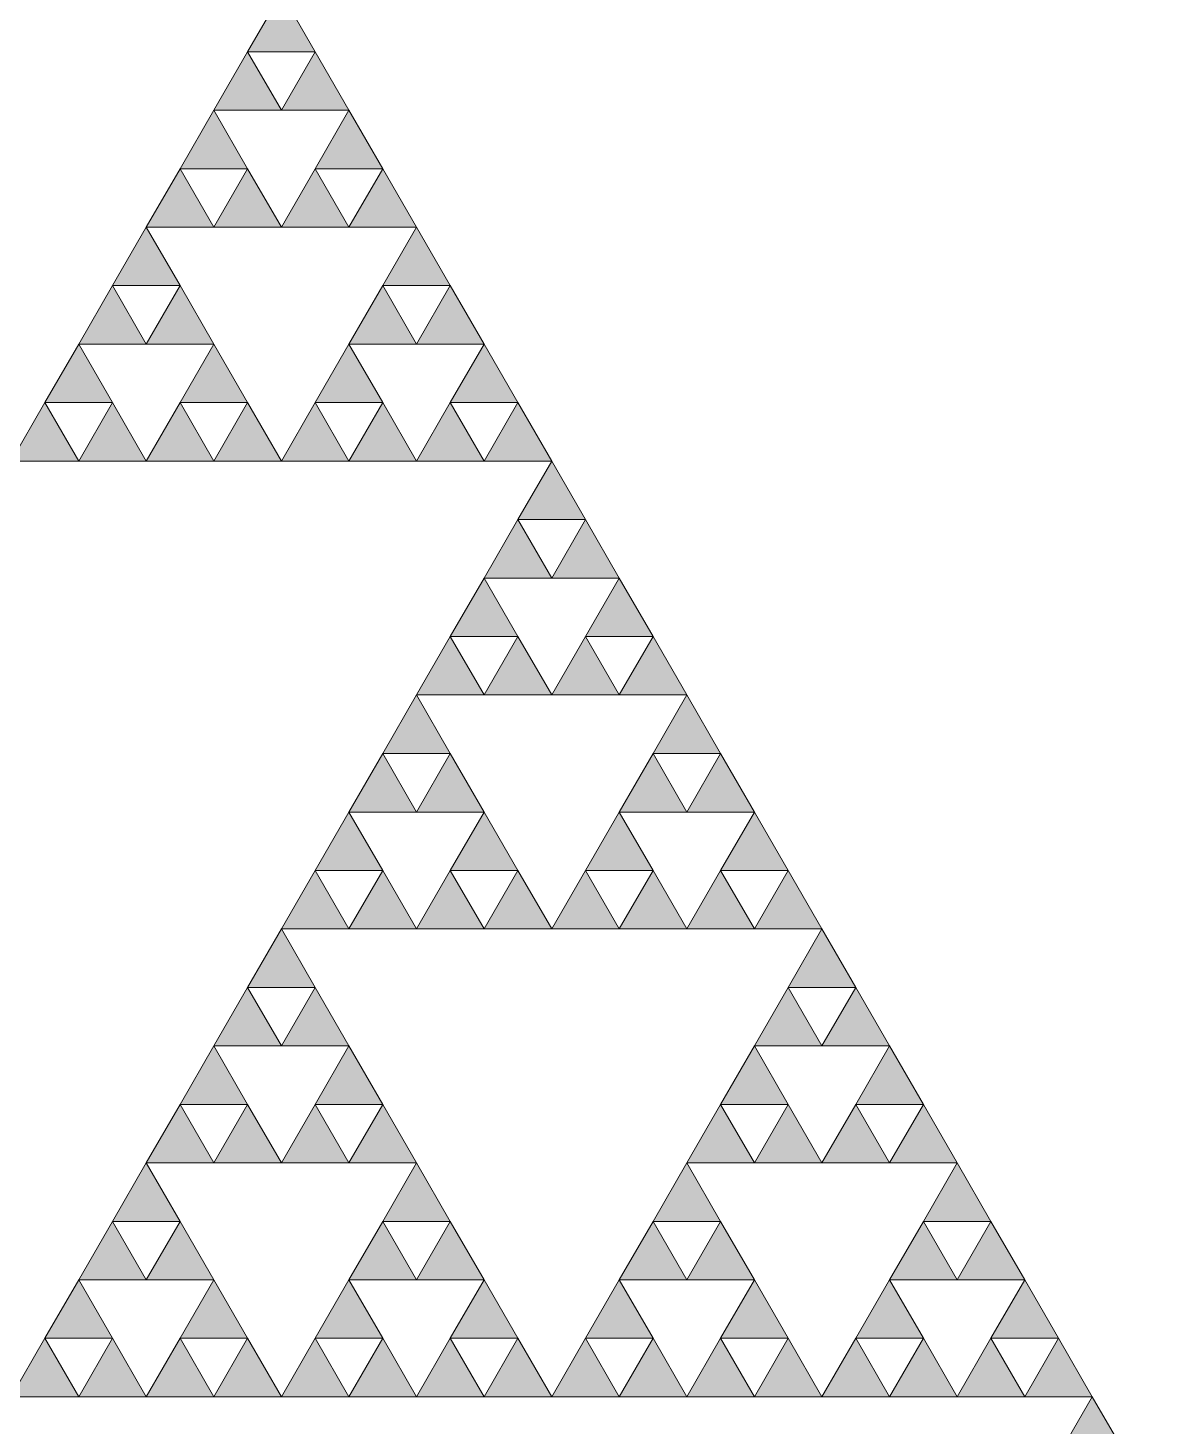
# Model space of a CAD drawing. Header units: inches. Extents: x -89 to 191, y -132 to 299.
# Drawn here: x -38.6 to -21.68, y 228.23 to 248.94 of the extents above; entities that cross this region are included whole.
import ezdxf

# ---------------------------------------------------------------- set-up
doc = ezdxf.new("R2010")
doc.units = ezdxf.units.IN
doc.header["$MEASUREMENT"] = 0
doc.layers.add('Layer 1', color=7, linetype='Continuous')

msp = doc.modelspace()

# ---------------------------------------------------------------- hatches: boundary and pattern name
at = {"layer": 'Layer 1', "true_color": 0xffffff}
h = msp.add_hatch(color=7, dxfattribs=at)
h.dxf.hatch_style = 2
h.paths.add_polyline_path([(-35.347, 248.584), (-34.347, 248.584), (-34.847, 249.45)])
h = msp.add_hatch(color=7, dxfattribs=at)
h.dxf.hatch_style = 2
h.paths.add_polyline_path([(-35.847, 247.718), (-34.847, 247.718), (-35.347, 248.584)])
h = msp.add_hatch(color=7, dxfattribs=at)
h.dxf.hatch_style = 2
h.paths.add_polyline_path([(-34.847, 247.718), (-33.847, 247.718), (-34.347, 248.584)])
h = msp.add_hatch(color=7, dxfattribs=at)
h.dxf.hatch_style = 2
h.paths.add_polyline_path([(-36.347, 246.852), (-35.347, 246.852), (-35.847, 247.718)])
h = msp.add_hatch(color=7, dxfattribs=at)
h.dxf.hatch_style = 2
h.paths.add_polyline_path([(-34.347, 246.852), (-33.347, 246.852), (-33.847, 247.718)])
h = msp.add_hatch(color=7, dxfattribs=at)
h.dxf.hatch_style = 2
h.paths.add_polyline_path([(-36.847, 245.986), (-35.847, 245.986), (-36.347, 246.852)])
h = msp.add_hatch(color=7, dxfattribs=at)
h.dxf.hatch_style = 2
h.paths.add_polyline_path([(-35.847, 245.986), (-34.847, 245.986), (-35.347, 246.852)])
h = msp.add_hatch(color=7, dxfattribs=at)
h.dxf.hatch_style = 2
h.paths.add_polyline_path([(-34.847, 245.986), (-33.847, 245.986), (-34.347, 246.852)])
h = msp.add_hatch(color=7, dxfattribs=at)
h.dxf.hatch_style = 2
h.paths.add_polyline_path([(-33.847, 245.986), (-32.847, 245.986), (-33.347, 246.852)])
h = msp.add_hatch(color=7, dxfattribs=at)
h.dxf.hatch_style = 2
h.paths.add_polyline_path([(-37.347, 245.12), (-36.347, 245.12), (-36.847, 245.986)])
h = msp.add_hatch(color=7, dxfattribs=at)
h.dxf.hatch_style = 2
h.paths.add_polyline_path([(-33.347, 245.12), (-32.347, 245.12), (-32.847, 245.986)])
h = msp.add_hatch(color=7, dxfattribs=at)
h.dxf.hatch_style = 2
h.paths.add_polyline_path([(-37.847, 244.254), (-36.847, 244.254), (-37.347, 245.12)])
h = msp.add_hatch(color=7, dxfattribs=at)
h.dxf.hatch_style = 2
h.paths.add_polyline_path([(-36.847, 244.254), (-35.847, 244.254), (-36.347, 245.12)])
h = msp.add_hatch(color=7, dxfattribs=at)
h.dxf.hatch_style = 2
h.paths.add_polyline_path([(-33.847, 244.254), (-32.847, 244.254), (-33.347, 245.12)])
h = msp.add_hatch(color=7, dxfattribs=at)
h.dxf.hatch_style = 2
h.paths.add_polyline_path([(-32.847, 244.254), (-31.847, 244.254), (-32.347, 245.12)])
h = msp.add_hatch(color=7, dxfattribs=at)
h.dxf.hatch_style = 2
h.paths.add_polyline_path([(-38.347, 243.388), (-37.347, 243.388), (-37.847, 244.254)])
h = msp.add_hatch(color=7, dxfattribs=at)
h.dxf.hatch_style = 2
h.paths.add_polyline_path([(-36.347, 243.388), (-35.347, 243.388), (-35.847, 244.254)])
h = msp.add_hatch(color=7, dxfattribs=at)
h.dxf.hatch_style = 2
h.paths.add_polyline_path([(-34.347, 243.388), (-33.347, 243.388), (-33.847, 244.254)])
h = msp.add_hatch(color=7, dxfattribs=at)
h.dxf.hatch_style = 2
h.paths.add_polyline_path([(-32.347, 243.388), (-31.347, 243.388), (-31.847, 244.254)])
h = msp.add_hatch(color=7, dxfattribs=at)
h.dxf.hatch_style = 2
h.paths.add_polyline_path([(-38.847, 242.522), (-37.847, 242.522), (-38.347, 243.388)])
h = msp.add_hatch(color=7, dxfattribs=at)
h.dxf.hatch_style = 2
h.paths.add_polyline_path([(-37.847, 242.522), (-36.847, 242.522), (-37.347, 243.388)])
h = msp.add_hatch(color=7, dxfattribs=at)
h.dxf.hatch_style = 2
h.paths.add_polyline_path([(-36.847, 242.522), (-35.847, 242.522), (-36.347, 243.388)])
h = msp.add_hatch(color=7, dxfattribs=at)
h.dxf.hatch_style = 2
h.paths.add_polyline_path([(-35.847, 242.522), (-34.847, 242.522), (-35.347, 243.388)])
h = msp.add_hatch(color=7, dxfattribs=at)
h.dxf.hatch_style = 2
h.paths.add_polyline_path([(-34.847, 242.522), (-33.847, 242.522), (-34.347, 243.388)])
h = msp.add_hatch(color=7, dxfattribs=at)
h.dxf.hatch_style = 2
h.paths.add_polyline_path([(-33.847, 242.522), (-32.847, 242.522), (-33.347, 243.388)])
h = msp.add_hatch(color=7, dxfattribs=at)
h.dxf.hatch_style = 2
h.paths.add_polyline_path([(-32.847, 242.522), (-31.847, 242.522), (-32.347, 243.388)])
h = msp.add_hatch(color=7, dxfattribs=at)
h.dxf.hatch_style = 2
h.paths.add_polyline_path([(-31.847, 242.522), (-30.847, 242.522), (-31.347, 243.388)])
h = msp.add_hatch(color=7, dxfattribs=at)
h.dxf.hatch_style = 2
h.paths.add_polyline_path([(-31.347, 241.656), (-30.347, 241.656), (-30.847, 242.522)])
h = msp.add_hatch(color=7, dxfattribs=at)
h.dxf.hatch_style = 2
h.paths.add_polyline_path([(-31.847, 240.79), (-30.847, 240.79), (-31.347, 241.656)])
h = msp.add_hatch(color=7, dxfattribs=at)
h.dxf.hatch_style = 2
h.paths.add_polyline_path([(-30.847, 240.79), (-29.847, 240.79), (-30.347, 241.656)])
h = msp.add_hatch(color=7, dxfattribs=at)
h.dxf.hatch_style = 2
h.paths.add_polyline_path([(-32.347, 239.924), (-31.347, 239.924), (-31.847, 240.79)])
h = msp.add_hatch(color=7, dxfattribs=at)
h.dxf.hatch_style = 2
h.paths.add_polyline_path([(-30.347, 239.924), (-29.347, 239.924), (-29.847, 240.79)])
h = msp.add_hatch(color=7, dxfattribs=at)
h.dxf.hatch_style = 2
h.paths.add_polyline_path([(-32.847, 239.058), (-31.847, 239.058), (-32.347, 239.924)])
h = msp.add_hatch(color=7, dxfattribs=at)
h.dxf.hatch_style = 2
h.paths.add_polyline_path([(-31.847, 239.058), (-30.847, 239.058), (-31.347, 239.924)])
h = msp.add_hatch(color=7, dxfattribs=at)
h.dxf.hatch_style = 2
h.paths.add_polyline_path([(-30.847, 239.058), (-29.847, 239.058), (-30.347, 239.924)])
h = msp.add_hatch(color=7, dxfattribs=at)
h.dxf.hatch_style = 2
h.paths.add_polyline_path([(-29.847, 239.058), (-28.847, 239.058), (-29.347, 239.924)])
h = msp.add_hatch(color=7, dxfattribs=at)
h.dxf.hatch_style = 2
h.paths.add_polyline_path([(-33.347, 238.191), (-32.347, 238.191), (-32.847, 239.058)])
h = msp.add_hatch(color=7, dxfattribs=at)
h.dxf.hatch_style = 2
h.paths.add_polyline_path([(-29.347, 238.191), (-28.347, 238.191), (-28.847, 239.058)])
h = msp.add_hatch(color=7, dxfattribs=at)
h.dxf.hatch_style = 2
h.paths.add_polyline_path([(-33.847, 237.325), (-32.847, 237.325), (-33.347, 238.191)])
h = msp.add_hatch(color=7, dxfattribs=at)
h.dxf.hatch_style = 2
h.paths.add_polyline_path([(-32.847, 237.325), (-31.847, 237.325), (-32.347, 238.191)])
h = msp.add_hatch(color=7, dxfattribs=at)
h.dxf.hatch_style = 2
h.paths.add_polyline_path([(-29.847, 237.325), (-28.847, 237.325), (-29.347, 238.191)])
h = msp.add_hatch(color=7, dxfattribs=at)
h.dxf.hatch_style = 2
h.paths.add_polyline_path([(-28.847, 237.325), (-27.847, 237.325), (-28.347, 238.191)])
h = msp.add_hatch(color=7, dxfattribs=at)
h.dxf.hatch_style = 2
h.paths.add_polyline_path([(-34.347, 236.459), (-33.347, 236.459), (-33.847, 237.325)])
h = msp.add_hatch(color=7, dxfattribs=at)
h.dxf.hatch_style = 2
h.paths.add_polyline_path([(-32.347, 236.459), (-31.347, 236.459), (-31.847, 237.325)])
h = msp.add_hatch(color=7, dxfattribs=at)
h.dxf.hatch_style = 2
h.paths.add_polyline_path([(-30.347, 236.459), (-29.347, 236.459), (-29.847, 237.325)])
h = msp.add_hatch(color=7, dxfattribs=at)
h.dxf.hatch_style = 2
h.paths.add_polyline_path([(-28.347, 236.459), (-27.347, 236.459), (-27.847, 237.325)])
h = msp.add_hatch(color=7, dxfattribs=at)
h.dxf.hatch_style = 2
h.paths.add_polyline_path([(-34.847, 235.593), (-33.847, 235.593), (-34.347, 236.459)])
h = msp.add_hatch(color=7, dxfattribs=at)
h.dxf.hatch_style = 2
h.paths.add_polyline_path([(-33.847, 235.593), (-32.847, 235.593), (-33.347, 236.459)])
h = msp.add_hatch(color=7, dxfattribs=at)
h.dxf.hatch_style = 2
h.paths.add_polyline_path([(-32.847, 235.593), (-31.847, 235.593), (-32.347, 236.459)])
h = msp.add_hatch(color=7, dxfattribs=at)
h.dxf.hatch_style = 2
h.paths.add_polyline_path([(-31.847, 235.593), (-30.847, 235.593), (-31.347, 236.459)])
h = msp.add_hatch(color=7, dxfattribs=at)
h.dxf.hatch_style = 2
h.paths.add_polyline_path([(-30.847, 235.593), (-29.847, 235.593), (-30.347, 236.459)])
h = msp.add_hatch(color=7, dxfattribs=at)
h.dxf.hatch_style = 2
h.paths.add_polyline_path([(-29.847, 235.593), (-28.847, 235.593), (-29.347, 236.459)])
h = msp.add_hatch(color=7, dxfattribs=at)
h.dxf.hatch_style = 2
h.paths.add_polyline_path([(-28.847, 235.593), (-27.847, 235.593), (-28.347, 236.459)])
h = msp.add_hatch(color=7, dxfattribs=at)
h.dxf.hatch_style = 2
h.paths.add_polyline_path([(-27.847, 235.593), (-26.847, 235.593), (-27.347, 236.459)])
h = msp.add_hatch(color=7, dxfattribs=at)
h.dxf.hatch_style = 2
h.paths.add_polyline_path([(-35.347, 234.727), (-34.347, 234.727), (-34.847, 235.593)])
h = msp.add_hatch(color=7, dxfattribs=at)
h.dxf.hatch_style = 2
h.paths.add_polyline_path([(-27.347, 234.727), (-26.347, 234.727), (-26.847, 235.593)])
h = msp.add_hatch(color=7, dxfattribs=at)
h.dxf.hatch_style = 2
h.paths.add_polyline_path([(-35.847, 233.861), (-34.847, 233.861), (-35.347, 234.727)])
h = msp.add_hatch(color=7, dxfattribs=at)
h.dxf.hatch_style = 2
h.paths.add_polyline_path([(-34.847, 233.861), (-33.847, 233.861), (-34.347, 234.727)])
h = msp.add_hatch(color=7, dxfattribs=at)
h.dxf.hatch_style = 2
h.paths.add_polyline_path([(-27.847, 233.861), (-26.847, 233.861), (-27.347, 234.727)])
h = msp.add_hatch(color=7, dxfattribs=at)
h.dxf.hatch_style = 2
h.paths.add_polyline_path([(-26.847, 233.861), (-25.847, 233.861), (-26.347, 234.727)])
h = msp.add_hatch(color=7, dxfattribs=at)
h.dxf.hatch_style = 2
h.paths.add_polyline_path([(-36.347, 232.995), (-35.347, 232.995), (-35.847, 233.861)])
h = msp.add_hatch(color=7, dxfattribs=at)
h.dxf.hatch_style = 2
h.paths.add_polyline_path([(-34.347, 232.995), (-33.347, 232.995), (-33.847, 233.861)])
h = msp.add_hatch(color=7, dxfattribs=at)
h.dxf.hatch_style = 2
h.paths.add_polyline_path([(-28.347, 232.995), (-27.347, 232.995), (-27.847, 233.861)])
h = msp.add_hatch(color=7, dxfattribs=at)
h.dxf.hatch_style = 2
h.paths.add_polyline_path([(-26.347, 232.995), (-25.347, 232.995), (-25.847, 233.861)])
h = msp.add_hatch(color=7, dxfattribs=at)
h.dxf.hatch_style = 2
h.paths.add_polyline_path([(-36.847, 232.129), (-35.847, 232.129), (-36.347, 232.995)])
h = msp.add_hatch(color=7, dxfattribs=at)
h.dxf.hatch_style = 2
h.paths.add_polyline_path([(-35.847, 232.129), (-34.847, 232.129), (-35.347, 232.995)])
h = msp.add_hatch(color=7, dxfattribs=at)
h.dxf.hatch_style = 2
h.paths.add_polyline_path([(-34.847, 232.129), (-33.847, 232.129), (-34.347, 232.995)])
h = msp.add_hatch(color=7, dxfattribs=at)
h.dxf.hatch_style = 2
h.paths.add_polyline_path([(-33.847, 232.129), (-32.847, 232.129), (-33.347, 232.995)])
h = msp.add_hatch(color=7, dxfattribs=at)
h.dxf.hatch_style = 2
h.paths.add_polyline_path([(-28.847, 232.129), (-27.847, 232.129), (-28.347, 232.995)])
h = msp.add_hatch(color=7, dxfattribs=at)
h.dxf.hatch_style = 2
h.paths.add_polyline_path([(-27.847, 232.129), (-26.847, 232.129), (-27.347, 232.995)])
h = msp.add_hatch(color=7, dxfattribs=at)
h.dxf.hatch_style = 2
h.paths.add_polyline_path([(-26.847, 232.129), (-25.847, 232.129), (-26.347, 232.995)])
h = msp.add_hatch(color=7, dxfattribs=at)
h.dxf.hatch_style = 2
h.paths.add_polyline_path([(-25.847, 232.129), (-24.847, 232.129), (-25.347, 232.995)])
h = msp.add_hatch(color=7, dxfattribs=at)
h.dxf.hatch_style = 2
h.paths.add_polyline_path([(-37.347, 231.263), (-36.347, 231.263), (-36.847, 232.129)])
h = msp.add_hatch(color=7, dxfattribs=at)
h.dxf.hatch_style = 2
h.paths.add_polyline_path([(-33.347, 231.263), (-32.347, 231.263), (-32.847, 232.129)])
h = msp.add_hatch(color=7, dxfattribs=at)
h.dxf.hatch_style = 2
h.paths.add_polyline_path([(-29.347, 231.263), (-28.347, 231.263), (-28.847, 232.129)])
h = msp.add_hatch(color=7, dxfattribs=at)
h.dxf.hatch_style = 2
h.paths.add_polyline_path([(-25.347, 231.263), (-24.347, 231.263), (-24.847, 232.129)])
h = msp.add_hatch(color=7, dxfattribs=at)
h.dxf.hatch_style = 2
h.paths.add_polyline_path([(-37.847, 230.397), (-36.847, 230.397), (-37.347, 231.263)])
h = msp.add_hatch(color=7, dxfattribs=at)
h.dxf.hatch_style = 2
h.paths.add_polyline_path([(-36.847, 230.397), (-35.847, 230.397), (-36.347, 231.263)])
h = msp.add_hatch(color=7, dxfattribs=at)
h.dxf.hatch_style = 2
h.paths.add_polyline_path([(-33.847, 230.397), (-32.847, 230.397), (-33.347, 231.263)])
h = msp.add_hatch(color=7, dxfattribs=at)
h.dxf.hatch_style = 2
h.paths.add_polyline_path([(-32.847, 230.397), (-31.847, 230.397), (-32.347, 231.263)])
h = msp.add_hatch(color=7, dxfattribs=at)
h.dxf.hatch_style = 2
h.paths.add_polyline_path([(-29.847, 230.397), (-28.847, 230.397), (-29.347, 231.263)])
h = msp.add_hatch(color=7, dxfattribs=at)
h.dxf.hatch_style = 2
h.paths.add_polyline_path([(-28.847, 230.397), (-27.847, 230.397), (-28.347, 231.263)])
h = msp.add_hatch(color=7, dxfattribs=at)
h.dxf.hatch_style = 2
h.paths.add_polyline_path([(-25.847, 230.397), (-24.847, 230.397), (-25.347, 231.263)])
h = msp.add_hatch(color=7, dxfattribs=at)
h.dxf.hatch_style = 2
h.paths.add_polyline_path([(-24.847, 230.397), (-23.847, 230.397), (-24.347, 231.263)])
h = msp.add_hatch(color=7, dxfattribs=at)
h.dxf.hatch_style = 2
h.paths.add_polyline_path([(-38.347, 229.531), (-37.347, 229.531), (-37.847, 230.397)])
h = msp.add_hatch(color=7, dxfattribs=at)
h.dxf.hatch_style = 2
h.paths.add_polyline_path([(-36.347, 229.531), (-35.347, 229.531), (-35.847, 230.397)])
h = msp.add_hatch(color=7, dxfattribs=at)
h.dxf.hatch_style = 2
h.paths.add_polyline_path([(-34.347, 229.531), (-33.347, 229.531), (-33.847, 230.397)])
h = msp.add_hatch(color=7, dxfattribs=at)
h.dxf.hatch_style = 2
h.paths.add_polyline_path([(-32.347, 229.531), (-31.347, 229.531), (-31.847, 230.397)])
h = msp.add_hatch(color=7, dxfattribs=at)
h.dxf.hatch_style = 2
h.paths.add_polyline_path([(-30.347, 229.531), (-29.347, 229.531), (-29.847, 230.397)])
h = msp.add_hatch(color=7, dxfattribs=at)
h.dxf.hatch_style = 2
h.paths.add_polyline_path([(-28.347, 229.531), (-27.347, 229.531), (-27.847, 230.397)])
h = msp.add_hatch(color=7, dxfattribs=at)
h.dxf.hatch_style = 2
h.paths.add_polyline_path([(-26.347, 229.531), (-25.347, 229.531), (-25.847, 230.397)])
h = msp.add_hatch(color=7, dxfattribs=at)
h.dxf.hatch_style = 2
h.paths.add_polyline_path([(-24.347, 229.531), (-23.347, 229.531), (-23.847, 230.397)])
h = msp.add_hatch(color=7, dxfattribs=at)
h.dxf.hatch_style = 2
h.paths.add_polyline_path([(-38.847, 228.665), (-37.847, 228.665), (-38.347, 229.531)])
h = msp.add_hatch(color=7, dxfattribs=at)
h.dxf.hatch_style = 2
h.paths.add_polyline_path([(-37.847, 228.665), (-36.847, 228.665), (-37.347, 229.531)])
h = msp.add_hatch(color=7, dxfattribs=at)
h.dxf.hatch_style = 2
h.paths.add_polyline_path([(-36.847, 228.665), (-35.847, 228.665), (-36.347, 229.531)])
h = msp.add_hatch(color=7, dxfattribs=at)
h.dxf.hatch_style = 2
h.paths.add_polyline_path([(-35.847, 228.665), (-34.847, 228.665), (-35.347, 229.531)])
h = msp.add_hatch(color=7, dxfattribs=at)
h.dxf.hatch_style = 2
h.paths.add_polyline_path([(-34.847, 228.665), (-33.847, 228.665), (-34.347, 229.531)])
h = msp.add_hatch(color=7, dxfattribs=at)
h.dxf.hatch_style = 2
h.paths.add_polyline_path([(-33.847, 228.665), (-32.847, 228.665), (-33.347, 229.531)])
h = msp.add_hatch(color=7, dxfattribs=at)
h.dxf.hatch_style = 2
h.paths.add_polyline_path([(-32.847, 228.665), (-31.847, 228.665), (-32.347, 229.531)])
h = msp.add_hatch(color=7, dxfattribs=at)
h.dxf.hatch_style = 2
h.paths.add_polyline_path([(-31.847, 228.665), (-30.847, 228.665), (-31.347, 229.531)])
h = msp.add_hatch(color=7, dxfattribs=at)
h.dxf.hatch_style = 2
h.paths.add_polyline_path([(-30.847, 228.665), (-29.847, 228.665), (-30.347, 229.531)])
h = msp.add_hatch(color=7, dxfattribs=at)
h.dxf.hatch_style = 2
h.paths.add_polyline_path([(-29.847, 228.665), (-28.847, 228.665), (-29.347, 229.531)])
h = msp.add_hatch(color=7, dxfattribs=at)
h.dxf.hatch_style = 2
h.paths.add_polyline_path([(-28.847, 228.665), (-27.847, 228.665), (-28.347, 229.531)])
h = msp.add_hatch(color=7, dxfattribs=at)
h.dxf.hatch_style = 2
h.paths.add_polyline_path([(-27.847, 228.665), (-26.847, 228.665), (-27.347, 229.531)])
h = msp.add_hatch(color=7, dxfattribs=at)
h.dxf.hatch_style = 2
h.paths.add_polyline_path([(-26.847, 228.665), (-25.847, 228.665), (-26.347, 229.531)])
h = msp.add_hatch(color=7, dxfattribs=at)
h.dxf.hatch_style = 2
h.paths.add_polyline_path([(-25.847, 228.665), (-24.847, 228.665), (-25.347, 229.531)])
h = msp.add_hatch(color=7, dxfattribs=at)
h.dxf.hatch_style = 2
h.paths.add_polyline_path([(-24.847, 228.665), (-23.847, 228.665), (-24.347, 229.531)])
h = msp.add_hatch(color=7, dxfattribs=at)
h.dxf.hatch_style = 2
h.paths.add_polyline_path([(-23.847, 228.665), (-22.847, 228.665), (-23.347, 229.531)])
h = msp.add_hatch(color=7, dxfattribs=at)
h.dxf.hatch_style = 2
h.paths.add_polyline_path([(-23.347, 227.799), (-22.347, 227.799), (-22.847, 228.665)])

# ---------------------------------------------------------------- linework, layer by layer
at = {"layer": 'Layer 1', "lineweight": 0}
for points in [[(-35.347, 248.584), (-34.347, 248.584), (-34.847, 249.45), (-35.347, 248.584)], [(-35.847, 247.718), (-34.847, 247.718), (-35.347, 248.584), (-35.847, 247.718)], [(-34.847, 247.718), (-33.847, 247.718), (-34.347, 248.584), (-34.847, 247.718)], [(-36.347, 246.852), (-35.347, 246.852), (-35.847, 247.718), (-36.347, 246.852)], [(-34.347, 246.852), (-33.347, 246.852), (-33.847, 247.718), (-34.347, 246.852)], [(-36.847, 245.986), (-35.847, 245.986), (-36.347, 246.852), (-36.847, 245.986)], [(-35.847, 245.986), (-34.847, 245.986), (-35.347, 246.852), (-35.847, 245.986)], [(-34.847, 245.986), (-33.847, 245.986), (-34.347, 246.852), (-34.847, 245.986)], [(-33.847, 245.986), (-32.847, 245.986), (-33.347, 246.852), (-33.847, 245.986)], [(-37.347, 245.12), (-36.347, 245.12), (-36.847, 245.986), (-37.347, 245.12)], [(-33.347, 245.12), (-32.347, 245.12), (-32.847, 245.986), (-33.347, 245.12)], [(-37.847, 244.254), (-36.847, 244.254), (-37.347, 245.12), (-37.847, 244.254)], [(-36.847, 244.254), (-35.847, 244.254), (-36.347, 245.12), (-36.847, 244.254)], [(-33.847, 244.254), (-32.847, 244.254), (-33.347, 245.12), (-33.847, 244.254)], [(-32.847, 244.254), (-31.847, 244.254), (-32.347, 245.12), (-32.847, 244.254)], [(-38.347, 243.388), (-37.347, 243.388), (-37.847, 244.254), (-38.347, 243.388)], [(-36.347, 243.388), (-35.347, 243.388), (-35.847, 244.254), (-36.347, 243.388)], [(-34.347, 243.388), (-33.347, 243.388), (-33.847, 244.254), (-34.347, 243.388)], [(-32.347, 243.388), (-31.347, 243.388), (-31.847, 244.254), (-32.347, 243.388)], [(-38.847, 242.522), (-37.847, 242.522), (-38.347, 243.388), (-38.847, 242.522)], [(-37.847, 242.522), (-36.847, 242.522), (-37.347, 243.388), (-37.847, 242.522)], [(-36.847, 242.522), (-35.847, 242.522), (-36.347, 243.388), (-36.847, 242.522)], [(-35.847, 242.522), (-34.847, 242.522), (-35.347, 243.388), (-35.847, 242.522)], [(-34.847, 242.522), (-33.847, 242.522), (-34.347, 243.388), (-34.847, 242.522)], [(-33.847, 242.522), (-32.847, 242.522), (-33.347, 243.388), (-33.847, 242.522)], [(-32.847, 242.522), (-31.847, 242.522), (-32.347, 243.388), (-32.847, 242.522)], [(-31.847, 242.522), (-30.847, 242.522), (-31.347, 243.388), (-31.847, 242.522)], [(-31.347, 241.656), (-30.347, 241.656), (-30.847, 242.522), (-31.347, 241.656)], [(-31.847, 240.79), (-30.847, 240.79), (-31.347, 241.656), (-31.847, 240.79)], [(-30.847, 240.79), (-29.847, 240.79), (-30.347, 241.656), (-30.847, 240.79)], [(-32.347, 239.924), (-31.347, 239.924), (-31.847, 240.79), (-32.347, 239.924)], [(-30.347, 239.924), (-29.347, 239.924), (-29.847, 240.79), (-30.347, 239.924)], [(-32.847, 239.058), (-31.847, 239.058), (-32.347, 239.924), (-32.847, 239.058)], [(-31.847, 239.058), (-30.847, 239.058), (-31.347, 239.924), (-31.847, 239.058)], [(-30.847, 239.058), (-29.847, 239.058), (-30.347, 239.924), (-30.847, 239.058)], [(-29.847, 239.058), (-28.847, 239.058), (-29.347, 239.924), (-29.847, 239.058)], [(-33.347, 238.191), (-32.347, 238.191), (-32.847, 239.058), (-33.347, 238.191)], [(-29.347, 238.191), (-28.347, 238.191), (-28.847, 239.058), (-29.347, 238.191)], [(-33.847, 237.325), (-32.847, 237.325), (-33.347, 238.191), (-33.847, 237.325)], [(-32.847, 237.325), (-31.847, 237.325), (-32.347, 238.191), (-32.847, 237.325)], [(-29.847, 237.325), (-28.847, 237.325), (-29.347, 238.191), (-29.847, 237.325)], [(-28.847, 237.325), (-27.847, 237.325), (-28.347, 238.191), (-28.847, 237.325)], [(-34.347, 236.459), (-33.347, 236.459), (-33.847, 237.325), (-34.347, 236.459)], [(-32.347, 236.459), (-31.347, 236.459), (-31.847, 237.325), (-32.347, 236.459)], [(-30.347, 236.459), (-29.347, 236.459), (-29.847, 237.325), (-30.347, 236.459)], [(-28.347, 236.459), (-27.347, 236.459), (-27.847, 237.325), (-28.347, 236.459)], [(-34.847, 235.593), (-33.847, 235.593), (-34.347, 236.459), (-34.847, 235.593)], [(-33.847, 235.593), (-32.847, 235.593), (-33.347, 236.459), (-33.847, 235.593)], [(-32.847, 235.593), (-31.847, 235.593), (-32.347, 236.459), (-32.847, 235.593)], [(-31.847, 235.593), (-30.847, 235.593), (-31.347, 236.459), (-31.847, 235.593)], [(-30.847, 235.593), (-29.847, 235.593), (-30.347, 236.459), (-30.847, 235.593)], [(-29.847, 235.593), (-28.847, 235.593), (-29.347, 236.459), (-29.847, 235.593)], [(-28.847, 235.593), (-27.847, 235.593), (-28.347, 236.459), (-28.847, 235.593)], [(-27.847, 235.593), (-26.847, 235.593), (-27.347, 236.459), (-27.847, 235.593)], [(-35.347, 234.727), (-34.347, 234.727), (-34.847, 235.593), (-35.347, 234.727)], [(-27.347, 234.727), (-26.347, 234.727), (-26.847, 235.593), (-27.347, 234.727)], [(-35.847, 233.861), (-34.847, 233.861), (-35.347, 234.727), (-35.847, 233.861)], [(-34.847, 233.861), (-33.847, 233.861), (-34.347, 234.727), (-34.847, 233.861)], [(-27.847, 233.861), (-26.847, 233.861), (-27.347, 234.727), (-27.847, 233.861)], [(-26.847, 233.861), (-25.847, 233.861), (-26.347, 234.727), (-26.847, 233.861)], [(-36.347, 232.995), (-35.347, 232.995), (-35.847, 233.861), (-36.347, 232.995)], [(-34.347, 232.995), (-33.347, 232.995), (-33.847, 233.861), (-34.347, 232.995)], [(-28.347, 232.995), (-27.347, 232.995), (-27.847, 233.861), (-28.347, 232.995)], [(-26.347, 232.995), (-25.347, 232.995), (-25.847, 233.861), (-26.347, 232.995)], [(-36.847, 232.129), (-35.847, 232.129), (-36.347, 232.995), (-36.847, 232.129)], [(-35.847, 232.129), (-34.847, 232.129), (-35.347, 232.995), (-35.847, 232.129)], [(-34.847, 232.129), (-33.847, 232.129), (-34.347, 232.995), (-34.847, 232.129)], [(-33.847, 232.129), (-32.847, 232.129), (-33.347, 232.995), (-33.847, 232.129)], [(-28.847, 232.129), (-27.847, 232.129), (-28.347, 232.995), (-28.847, 232.129)], [(-27.847, 232.129), (-26.847, 232.129), (-27.347, 232.995), (-27.847, 232.129)], [(-26.847, 232.129), (-25.847, 232.129), (-26.347, 232.995), (-26.847, 232.129)], [(-25.847, 232.129), (-24.847, 232.129), (-25.347, 232.995), (-25.847, 232.129)], [(-37.347, 231.263), (-36.347, 231.263), (-36.847, 232.129), (-37.347, 231.263)], [(-33.347, 231.263), (-32.347, 231.263), (-32.847, 232.129), (-33.347, 231.263)], [(-29.347, 231.263), (-28.347, 231.263), (-28.847, 232.129), (-29.347, 231.263)], [(-25.347, 231.263), (-24.347, 231.263), (-24.847, 232.129), (-25.347, 231.263)], [(-37.847, 230.397), (-36.847, 230.397), (-37.347, 231.263), (-37.847, 230.397)], [(-36.847, 230.397), (-35.847, 230.397), (-36.347, 231.263), (-36.847, 230.397)], [(-33.847, 230.397), (-32.847, 230.397), (-33.347, 231.263), (-33.847, 230.397)], [(-32.847, 230.397), (-31.847, 230.397), (-32.347, 231.263), (-32.847, 230.397)], [(-29.847, 230.397), (-28.847, 230.397), (-29.347, 231.263), (-29.847, 230.397)], [(-28.847, 230.397), (-27.847, 230.397), (-28.347, 231.263), (-28.847, 230.397)], [(-25.847, 230.397), (-24.847, 230.397), (-25.347, 231.263), (-25.847, 230.397)], [(-24.847, 230.397), (-23.847, 230.397), (-24.347, 231.263), (-24.847, 230.397)], [(-38.347, 229.531), (-37.347, 229.531), (-37.847, 230.397), (-38.347, 229.531)], [(-36.347, 229.531), (-35.347, 229.531), (-35.847, 230.397), (-36.347, 229.531)], [(-34.347, 229.531), (-33.347, 229.531), (-33.847, 230.397), (-34.347, 229.531)], [(-32.347, 229.531), (-31.347, 229.531), (-31.847, 230.397), (-32.347, 229.531)], [(-30.347, 229.531), (-29.347, 229.531), (-29.847, 230.397), (-30.347, 229.531)], [(-28.347, 229.531), (-27.347, 229.531), (-27.847, 230.397), (-28.347, 229.531)], [(-26.347, 229.531), (-25.347, 229.531), (-25.847, 230.397), (-26.347, 229.531)], [(-24.347, 229.531), (-23.347, 229.531), (-23.847, 230.397), (-24.347, 229.531)], [(-38.847, 228.665), (-37.847, 228.665), (-38.347, 229.531), (-38.847, 228.665)], [(-37.847, 228.665), (-36.847, 228.665), (-37.347, 229.531), (-37.847, 228.665)], [(-36.847, 228.665), (-35.847, 228.665), (-36.347, 229.531), (-36.847, 228.665)], [(-35.847, 228.665), (-34.847, 228.665), (-35.347, 229.531), (-35.847, 228.665)], [(-34.847, 228.665), (-33.847, 228.665), (-34.347, 229.531), (-34.847, 228.665)], [(-33.847, 228.665), (-32.847, 228.665), (-33.347, 229.531), (-33.847, 228.665)], [(-32.847, 228.665), (-31.847, 228.665), (-32.347, 229.531), (-32.847, 228.665)], [(-31.847, 228.665), (-30.847, 228.665), (-31.347, 229.531), (-31.847, 228.665)], [(-30.847, 228.665), (-29.847, 228.665), (-30.347, 229.531), (-30.847, 228.665)], [(-29.847, 228.665), (-28.847, 228.665), (-29.347, 229.531), (-29.847, 228.665)], [(-28.847, 228.665), (-27.847, 228.665), (-28.347, 229.531), (-28.847, 228.665)], [(-27.847, 228.665), (-26.847, 228.665), (-27.347, 229.531), (-27.847, 228.665)], [(-26.847, 228.665), (-25.847, 228.665), (-26.347, 229.531), (-26.847, 228.665)], [(-25.847, 228.665), (-24.847, 228.665), (-25.347, 229.531), (-25.847, 228.665)], [(-24.847, 228.665), (-23.847, 228.665), (-24.347, 229.531), (-24.847, 228.665)], [(-23.847, 228.665), (-22.847, 228.665), (-23.347, 229.531), (-23.847, 228.665)], [(-23.347, 227.799), (-22.347, 227.799), (-22.847, 228.665), (-23.347, 227.799)]]:
    msp.add_lwpolyline(points, dxfattribs=at)
at = {"layer": 'Layer 1', "color": 7, "lineweight": 13, "true_color": 0xffffff}
msp.add_open_spline([(-88.847, 248.665), (-88.847, 276.279), (-66.462, 298.665), (-38.847, 298.665), (-11.233, 298.665), (11.153, 276.279), (11.153, 248.665), (11.153, 248.665), (11.153, -1.335), (11.153, -1.335), (11.153, -1.335), (-23.239, -1.335), (-23.239, -1.335), (-23.239, -1.335), (-23.239, -4.51), (-23.239, -4.51), (-23.239, -4.51), (-54.456, -4.51), (-54.456, -4.51), (-54.456, -4.51), (-54.456, -1.335), (-54.456, -1.335), (-54.456, -1.335), (-88.847, -1.335), (-88.847, -1.335), (-88.847, -1.335), (-88.847, 248.665), (-88.847, 248.665)], degree=3, knots=[0, 0, 0, 0, 1, 1, 1, 2, 2, 2, 3, 3, 3, 4, 4, 4, 5, 5, 5, 6, 6, 6, 7, 7, 7, 8, 8, 8, 9, 9, 9, 9], dxfattribs=at)

doc.saveas('drawing.dxf')
